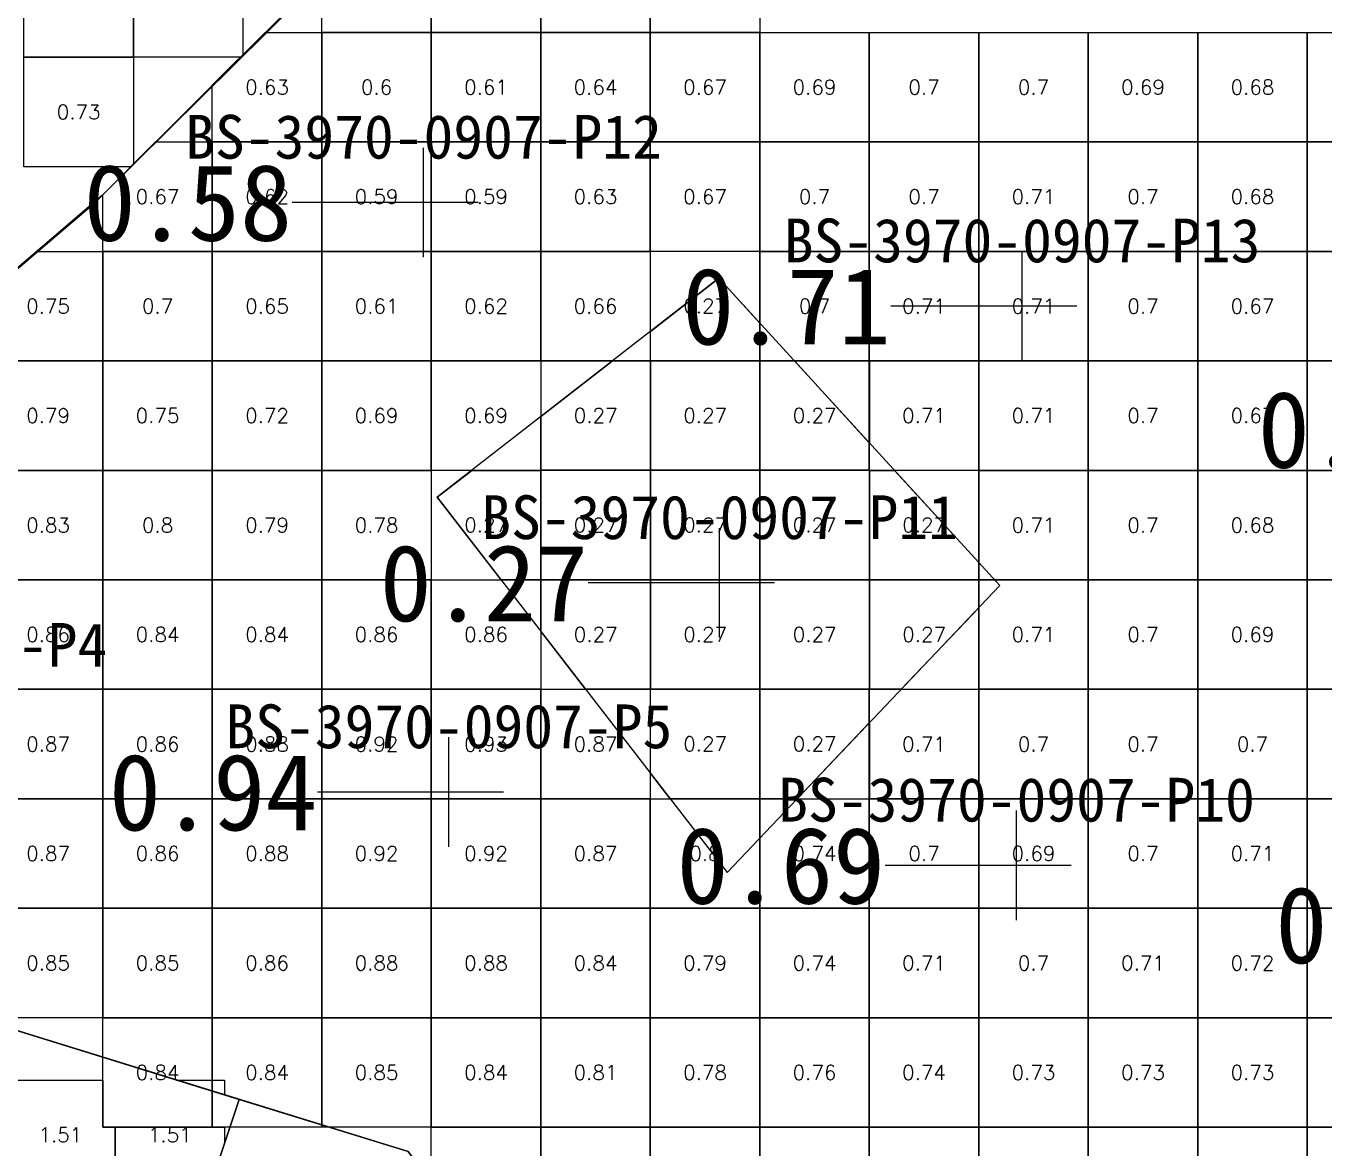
# Model space of a CAD drawing. Header units: inches. Extents: x 469759 to 470079, y 4349683 to 4349873.
# Drawn here: x 469935.98 to 469947.84, y 4349731.18 to 4349741.43 of the extents above; entities that cross this region are included whole.
import ezdxf
from ezdxf.enums import TextEntityAlignment as Align

# ---------------------------------------------------------------- set-up
doc = ezdxf.new("R2010")
doc.units = ezdxf.units.IN
doc.header["$MEASUREMENT"] = 0
for name, color, linetype, lineweight in [('0.500-1.000', 7, 'Continuous', 0), ('1.000-1.500', 7, 'Continuous', 0), ('1.500-3.000', 7, 'Continuous', 0), ('孔口文字', 7, 'Continuous', 0), ('点', 7, 'Continuous', 0), ('爆区方格网', 7, 'Continuous', 0), ('线条', 7, 'Continuous', 0), ('钻孔', 7, 'Continuous', 0)]:
    doc.layers.add(name, color=color, linetype=linetype, lineweight=lineweight)
doc.styles.add('3dmine_textStyle_1', font='txt.shx', dxfattribs={"height": 1, "bigfont": 'gbcbig.shx'})
doc.styles.add('3dmine_textStyle_3', font='SimSun.ttf', dxfattribs={"height": 1})

msp = doc.modelspace()

# ---------------------------------------------------------------- hatches: boundary and pattern name
at = {"layer": '钻孔', "linetype": 'Continuous', "lineweight": 0, "true_color": 0x00ffff, "extrusion": (0, 1, 0)}
for points in [[(-469940.613, 3959.559), (-469939.613, 3959.559), (-469939.613, 3971.559), (-469940.613, 3971.559)], [(-469946.08, 3959.561), (-469945.08, 3959.561), (-469945.08, 3971.561), (-469946.08, 3971.561)], [(-469940.844, 3960.356), (-469939.844, 3960.356), (-469939.844, 3971.356), (-469940.844, 3971.356)], [(-469946.029, 3959.531), (-469945.029, 3959.531), (-469945.029, 3971.531), (-469946.029, 3971.531)]]:
    msp.add_hatch(color=4, dxfattribs=at).paths.add_polyline_path(points, flags=0)
at = {"layer": '钻孔', "linetype": 'Continuous', "lineweight": 0, "true_color": 0x808080, "extrusion": (0, 1, 0)}
msp.add_hatch(color=8, dxfattribs=at).paths.add_polyline_path([(-469943.317, 3959.551), (-469942.317, 3959.551), (-469942.317, 3971.551), (-469943.317, 3971.551)], flags=0)

# ---------------------------------------------------------------- linework, layer by layer
at = {"layer": '0.500-1.000', "color": 4, "linetype": 'Continuous', "lineweight": 0, "true_color": 0x00ffff}
for points in [[(469939.684, 4349742.861), (469936.684, 4349739.891), (469934.683, 4349738.179), (469931.996, 4349735.492), (469931.684, 4349735.18), (469925.962, 4349733.145), (469922.962, 4349736.145), (469925.874, 4349738.479), (469926.705, 4349739.699), (469927.738, 4349741.214), (469927.588, 4349745.496), (469930.554, 4349743.449), (469935.352, 4349743.564), (469938.275, 4349745.818), (469939.684, 4349742.861)], [(469948.352, 4349719.25), (469946.493, 4349719.739), (469945.018, 4349720.128), (469946.928, 4349723.214), (469947.006, 4349723.341), (469946.95, 4349723.394), (469945.311, 4349724.961), (469941.381, 4349728.564), (469940.505, 4349729.752), (469939.473, 4349731.151), (469936.853, 4349731.96), (469935.078, 4349732.508), (469931.842, 4349732.619), (469931.683, 4349735.179), (469934.683, 4349738.179), (469935.697, 4349739.041), (469936.613, 4349739.82), (469939.613, 4349742.82), (469941.158, 4349743.706), (469942.755, 4349741.707)], [(469942.309, 4349739.128), (469939.738, 4349737.128), (469942.385, 4349733.701), (469944.877, 4349736.321), (469942.309, 4349739.128)]]:
    msp.add_lwpolyline(points, dxfattribs=at)
at = {"layer": '1.000-1.500', "color": 1, "linetype": 'Continuous', "lineweight": 0, "true_color": 0xff0000}
msp.add_lwpolyline([(469939.473, 4349731.151), (469941.381, 4349728.564), (469943.197, 4349726.899), (469940.724, 4349724.454), (469939.448, 4349725.763), (469936.323, 4349726.803), (469937.928, 4349731.628), (469939.473, 4349731.151)], dxfattribs=at)
at = {"layer": '1.500-3.000', "color": 1, "linetype": 'Continuous', "lineweight": 0, "true_color": 0xff0000}
msp.add_lwpolyline([(469935.078, 4349732.508), (469937.928, 4349731.628), (469936.323, 4349726.803), (469934.995, 4349727.245), (469932.001, 4349730.059), (469931.842, 4349732.619), (469935.078, 4349732.508)], dxfattribs=at)
at = {"layer": '点', "color": 138, "linetype": 'Continuous', "lineweight": 0, "true_color": 0x004c4c}
for points, elevation in [([(469939.613, 4349739.32), (469939.613, 4349740.32)], 3971.559), ([(469940.113, 4349739.82), (469939.113, 4349739.82)], 3971.559), ([(469945.08, 4349738.373), (469945.08, 4349739.373)], 3971.561), ([(469945.58, 4349738.873), (469944.58, 4349738.873)], 3971.561), ([(469942.317, 4349735.845), (469942.317, 4349736.845)], 3971.551), ([(469942.817, 4349736.345), (469941.817, 4349736.345)], 3971.551), ([(469939.844, 4349733.935), (469939.844, 4349734.935)], 3971.356), ([(469940.344, 4349734.435), (469939.344, 4349734.435)], 3971.356), ([(469945.029, 4349733.265), (469945.029, 4349734.265)], 3971.531), ([(469945.529, 4349733.765), (469944.529, 4349733.765)], 3971.531)]:
    msp.add_lwpolyline(points, dxfattribs=dict(at, elevation=elevation))
at = {"layer": '爆区方格网', "color": 4, "linetype": 'Continuous', "lineweight": 0, "true_color": 0x00ffff}
for points, elevation in [([(469939.684, 4349741.373), (469938.684, 4349741.373), (469938.684, 4349741.891), (469939.166, 4349742.373), (469939.684, 4349742.373), (469939.684, 4349741.373)], 3971.438), ([(469940.684, 4349741.373), (469939.684, 4349741.373), (469939.684, 4349742.373), (469940.684, 4349742.373), (469940.684, 4349741.373)], 3971.438), ([(469941.684, 4349741.373), (469940.684, 4349741.373), (469940.684, 4349742.373), (469941.684, 4349742.373), (469941.684, 4349741.373)], 3971.438), ([(469942.684, 4349741.373), (469941.684, 4349741.373), (469941.684, 4349742.373), (469942.684, 4349742.373), (469942.684, 4349741.373)], 3971.438), ([(469936.963, 4349741.146), (469935.963, 4349741.146), (469935.963, 4349742.146), (469936.963, 4349742.146), (469936.963, 4349741.146)], 3971.754), ([(469937.963, 4349741.157), (469937.951, 4349741.146), (469936.963, 4349741.146), (469936.963, 4349742.146), (469937.963, 4349742.146), (469937.963, 4349741.157)], 3971.754), ([(469938.684, 4349740.373), (469937.684, 4349740.373), (469937.684, 4349740.891), (469938.166, 4349741.373), (469938.684, 4349741.373), (469938.684, 4349740.373)], 3971.438), ([(469939.684, 4349740.373), (469938.684, 4349740.373), (469938.684, 4349741.373), (469939.684, 4349741.373), (469939.684, 4349740.373)], 3971.438), ([(469940.684, 4349740.373), (469939.684, 4349740.373), (469939.684, 4349741.373), (469940.684, 4349741.373), (469940.684, 4349740.373)], 3971.438), ([(469941.684, 4349740.373), (469940.684, 4349740.373), (469940.684, 4349741.373), (469941.684, 4349741.373), (469941.684, 4349740.373)], 3971.438), ([(469942.684, 4349740.373), (469941.684, 4349740.373), (469941.684, 4349741.373), (469942.684, 4349741.373), (469942.684, 4349740.373)], 3971.438), ([(469943.684, 4349740.373), (469942.684, 4349740.373), (469942.684, 4349741.373), (469943.684, 4349741.373), (469943.684, 4349740.373)], 3971.438), ([(469944.684, 4349740.373), (469943.684, 4349740.373), (469943.684, 4349741.373), (469944.684, 4349741.373), (469944.684, 4349740.373)], 3971.438), ([(469945.684, 4349740.373), (469944.684, 4349740.373), (469944.684, 4349741.373), (469945.684, 4349741.373), (469945.684, 4349740.373)], 3971.438), ([(469946.684, 4349740.373), (469945.684, 4349740.373), (469945.684, 4349741.373), (469946.684, 4349741.373), (469946.684, 4349740.373)], 3971.438), ([(469947.684, 4349740.373), (469946.684, 4349740.373), (469946.684, 4349741.373), (469947.684, 4349741.373), (469947.684, 4349740.373)], 3971.438), ([(469948.684, 4349740.373), (469947.684, 4349740.373), (469947.684, 4349741.373), (469948.684, 4349741.373), (469948.684, 4349740.373)], 3971.438), ([(469936.963, 4349740.167), (469936.941, 4349740.146), (469935.963, 4349740.146), (469935.963, 4349741.146), (469936.963, 4349741.146), (469936.963, 4349740.167)], 3971.754), ([(469937.684, 4349739.373), (469936.684, 4349739.373), (469936.684, 4349739.891), (469937.166, 4349740.373), (469937.684, 4349740.373), (469937.684, 4349739.373)], 3971.438), ([(469938.684, 4349739.373), (469937.684, 4349739.373), (469937.684, 4349740.373), (469938.684, 4349740.373), (469938.684, 4349739.373)], 3971.438), ([(469939.684, 4349739.373), (469938.684, 4349739.373), (469938.684, 4349740.373), (469939.684, 4349740.373), (469939.684, 4349739.373)], 3971.438), ([(469940.684, 4349739.373), (469939.684, 4349739.373), (469939.684, 4349740.373), (469940.684, 4349740.373), (469940.684, 4349739.373)], 3971.438), ([(469941.684, 4349739.373), (469940.684, 4349739.373), (469940.684, 4349740.373), (469941.684, 4349740.373), (469941.684, 4349739.373)], 3971.438), ([(469942.684, 4349739.373), (469941.684, 4349739.373), (469941.684, 4349740.373), (469942.684, 4349740.373), (469942.684, 4349739.373)], 3971.438), ([(469943.684, 4349739.373), (469942.684, 4349739.373), (469942.684, 4349740.373), (469943.684, 4349740.373), (469943.684, 4349739.373)], 3971.438), ([(469944.684, 4349739.373), (469943.684, 4349739.373), (469943.684, 4349740.373), (469944.684, 4349740.373), (469944.684, 4349739.373)], 3971.438), ([(469945.684, 4349739.373), (469944.684, 4349739.373), (469944.684, 4349740.373), (469945.684, 4349740.373), (469945.684, 4349739.373)], 3971.438), ([(469946.684, 4349739.373), (469945.684, 4349739.373), (469945.684, 4349740.373), (469946.684, 4349740.373), (469946.684, 4349739.373)], 3971.438), ([(469947.684, 4349739.373), (469946.684, 4349739.373), (469946.684, 4349740.373), (469947.684, 4349740.373), (469947.684, 4349739.373)], 3971.438), ([(469948.684, 4349739.373), (469947.684, 4349739.373), (469947.684, 4349740.373), (469948.684, 4349740.373), (469948.684, 4349739.373)], 3971.438), ([(469936.684, 4349738.373), (469935.684, 4349738.373), (469935.684, 4349739.03), (469935.697, 4349739.041), (469936.087, 4349739.373), (469936.684, 4349739.373), (469936.684, 4349738.373)], 3971.438), ([(469937.684, 4349738.373), (469936.684, 4349738.373), (469936.684, 4349739.373), (469937.684, 4349739.373), (469937.684, 4349738.373)], 3971.438), ([(469938.684, 4349738.373), (469937.684, 4349738.373), (469937.684, 4349739.373), (469938.684, 4349739.373), (469938.684, 4349738.373)], 3971.438), ([(469939.684, 4349738.373), (469938.684, 4349738.373), (469938.684, 4349739.373), (469939.684, 4349739.373), (469939.684, 4349738.373)], 3971.438), ([(469940.684, 4349738.373), (469939.684, 4349738.373), (469939.684, 4349739.373), (469940.684, 4349739.373), (469940.684, 4349738.373)], 3971.438), ([(469941.684, 4349738.373), (469940.684, 4349738.373), (469940.684, 4349739.373), (469941.684, 4349739.373), (469941.684, 4349738.373)], 3971.438), ([(469942.685, 4349738.717), (469942.684, 4349738.718), (469942.684, 4349738.374), (469941.685, 4349738.374), (469941.685, 4349738.642), (469942.309, 4349739.128), (469942.684, 4349738.718), (469942.684, 4349739.373), (469942.685, 4349739.373), (469942.685, 4349738.717)], 3971.551), ([(469943.684, 4349738.373), (469942.684, 4349738.373), (469942.684, 4349739.373), (469943.684, 4349739.373), (469943.684, 4349738.373)], 3971.438), ([(469944.684, 4349738.373), (469943.684, 4349738.373), (469943.684, 4349739.373), (469944.684, 4349739.373), (469944.684, 4349738.373)], 3971.438), ([(469945.684, 4349738.373), (469944.684, 4349738.373), (469944.684, 4349739.373), (469945.684, 4349739.373), (469945.684, 4349738.373)], 3971.438), ([(469946.684, 4349738.373), (469945.684, 4349738.373), (469945.684, 4349739.373), (469946.684, 4349739.373), (469946.684, 4349738.373)], 3971.438), ([(469947.684, 4349738.373), (469946.684, 4349738.373), (469946.684, 4349739.373), (469947.684, 4349739.373), (469947.684, 4349738.373)], 3971.438), ([(469948.684, 4349738.373), (469947.684, 4349738.373), (469947.684, 4349739.373), (469948.684, 4349739.373), (469948.684, 4349738.373)], 3971.438), ([(469936.684, 4349737.373), (469935.684, 4349737.373), (469935.684, 4349738.373), (469936.684, 4349738.373), (469936.684, 4349737.373)], 3971.438), ([(469937.684, 4349737.373), (469936.684, 4349737.373), (469936.684, 4349738.373), (469937.684, 4349738.373), (469937.684, 4349737.373)], 3971.438), ([(469938.684, 4349737.373), (469937.684, 4349737.373), (469937.684, 4349738.373), (469938.684, 4349738.373), (469938.684, 4349737.373)], 3971.438), ([(469939.684, 4349737.373), (469938.684, 4349737.373), (469938.684, 4349738.373), (469939.684, 4349738.373), (469939.684, 4349737.373)], 3971.438), ([(469940.684, 4349737.373), (469939.684, 4349737.373), (469939.684, 4349738.373), (469940.684, 4349738.373), (469940.684, 4349737.373)], 3971.438), ([(469941.685, 4349737.374), (469940.685, 4349737.374), (469940.685, 4349737.864), (469941.338, 4349738.373), (469940.685, 4349738.373), (469940.685, 4349738.374), (469941.339, 4349738.374), (469941.338, 4349738.373), (469941.684, 4349738.373), (469941.684, 4349738.374), (469941.685, 4349738.374), (469941.685, 4349737.374)], 3971.551), ([(469942.684, 4349738.373), (469942.685, 4349738.373), (469942.685, 4349737.374), (469941.685, 4349737.374), (469941.685, 4349738.374), (469942.684, 4349738.374), (469942.684, 4349738.373)], 3971.551), ([(469943.684, 4349738.373), (469943.685, 4349738.373), (469943.685, 4349737.624), (469943.684, 4349737.625), (469943.684, 4349737.374), (469942.685, 4349737.374), (469942.685, 4349738.373), (469943, 4349738.373), (469943.684, 4349737.625), (469943.684, 4349738.373), (469943, 4349738.373), (469942.999, 4349738.374), (469943.684, 4349738.374), (469943.684, 4349738.373)], 3971.551), ([(469944.684, 4349737.373), (469943.684, 4349737.373), (469943.684, 4349738.373), (469944.684, 4349738.373), (469944.684, 4349737.373)], 3971.438), ([(469945.684, 4349737.373), (469944.684, 4349737.373), (469944.684, 4349738.373), (469945.684, 4349738.373), (469945.684, 4349737.373)], 3971.438), ([(469946.684, 4349737.373), (469945.684, 4349737.373), (469945.684, 4349738.373), (469946.684, 4349738.373), (469946.684, 4349737.373)], 3971.438), ([(469947.684, 4349737.373), (469946.684, 4349737.373), (469946.684, 4349738.373), (469947.684, 4349738.373), (469947.684, 4349737.373)], 3971.438), ([(469948.684, 4349737.373), (469947.684, 4349737.373), (469947.684, 4349738.373), (469948.684, 4349738.373), (469948.684, 4349737.373)], 3971.438), ([(469936.684, 4349736.373), (469935.684, 4349736.373), (469935.684, 4349737.373), (469936.684, 4349737.373), (469936.684, 4349736.373)], 3971.438), ([(469937.684, 4349736.373), (469936.684, 4349736.373), (469936.684, 4349737.373), (469937.684, 4349737.373), (469937.684, 4349736.373)], 3971.438), ([(469938.684, 4349736.373), (469937.684, 4349736.373), (469937.684, 4349737.373), (469938.684, 4349737.373), (469938.684, 4349736.373)], 3971.438), ([(469939.684, 4349736.373), (469938.684, 4349736.373), (469938.684, 4349737.373), (469939.684, 4349737.373), (469939.684, 4349736.373)], 3971.438), ([(469940.685, 4349736.374), (469940.321, 4349736.374), (469939.738, 4349737.128), (469940.053, 4349737.373), (469939.685, 4349737.373), (469939.685, 4349737.374), (469940.054, 4349737.374), (469940.053, 4349737.373), (469940.684, 4349737.373), (469940.684, 4349737.374), (469940.685, 4349737.374), (469940.685, 4349736.374)], 3971.551), ([(469941.685, 4349736.374), (469940.685, 4349736.374), (469940.685, 4349737.374), (469941.685, 4349737.374), (469941.685, 4349736.374)], 3971.551), ([(469942.685, 4349736.374), (469941.685, 4349736.374), (469941.685, 4349737.374), (469942.685, 4349737.374), (469942.685, 4349736.374)], 3971.551), ([(469943.684, 4349737.373), (469943.685, 4349737.373), (469943.685, 4349736.374), (469942.685, 4349736.374), (469942.685, 4349737.374), (469943.684, 4349737.374), (469943.684, 4349737.373)], 3971.551), ([(469944.684, 4349737.373), (469944.685, 4349737.373), (469944.685, 4349736.531), (469944.684, 4349736.532), (469944.684, 4349736.374), (469943.685, 4349736.374), (469943.685, 4349737.373), (469943.915, 4349737.373), (469944.684, 4349736.532), (469944.684, 4349737.373), (469943.915, 4349737.373), (469943.914, 4349737.374), (469944.684, 4349737.374), (469944.684, 4349737.373)], 3971.551), ([(469945.684, 4349736.373), (469944.684, 4349736.373), (469944.684, 4349737.373), (469945.684, 4349737.373), (469945.684, 4349736.373)], 3971.438), ([(469946.684, 4349736.373), (469945.684, 4349736.373), (469945.684, 4349737.373), (469946.684, 4349737.373), (469946.684, 4349736.373)], 3971.438), ([(469947.684, 4349736.373), (469946.684, 4349736.373), (469946.684, 4349737.373), (469947.684, 4349737.373), (469947.684, 4349736.373)], 3971.438), ([(469948.684, 4349736.373), (469947.684, 4349736.373), (469947.684, 4349737.373), (469948.684, 4349737.373), (469948.684, 4349736.373)], 3971.438), ([(469936.684, 4349735.373), (469935.684, 4349735.373), (469935.684, 4349736.373), (469936.684, 4349736.373), (469936.684, 4349735.373)], 3971.438), ([(469937.684, 4349735.373), (469936.684, 4349735.373), (469936.684, 4349736.373), (469937.684, 4349736.373), (469937.684, 4349735.373)], 3971.438), ([(469938.684, 4349735.373), (469937.684, 4349735.373), (469937.684, 4349736.373), (469938.684, 4349736.373), (469938.684, 4349735.373)], 3971.438), ([(469939.684, 4349735.373), (469938.684, 4349735.373), (469938.684, 4349736.373), (469939.684, 4349736.373), (469939.684, 4349735.373)], 3971.438), ([(469940.684, 4349735.373), (469939.684, 4349735.373), (469939.684, 4349736.373), (469940.684, 4349736.373), (469940.684, 4349735.373)], 3971.438), ([(469941.685, 4349735.374), (469941.093, 4349735.374), (469940.685, 4349735.903), (469940.685, 4349736.374), (469941.685, 4349736.374), (469941.685, 4349735.374)], 3971.551), ([(469942.685, 4349735.374), (469941.685, 4349735.374), (469941.685, 4349736.374), (469942.685, 4349736.374), (469942.685, 4349735.374)], 3971.551), ([(469943.685, 4349735.374), (469942.685, 4349735.374), (469942.685, 4349736.374), (469943.685, 4349736.374), (469943.685, 4349735.374)], 3971.551), ([(469944.684, 4349736.373), (469944.684, 4349736.117), (469944.685, 4349736.118), (469944.685, 4349735.374), (469944.684, 4349735.374), (469944.684, 4349736.117), (469943.976, 4349735.374), (469943.685, 4349735.374), (469943.685, 4349736.374), (469944.684, 4349736.374), (469944.684, 4349736.373)], 3971.551), ([(469945.684, 4349735.373), (469944.684, 4349735.373), (469944.684, 4349736.373), (469945.684, 4349736.373), (469945.684, 4349735.373)], 3971.438), ([(469946.684, 4349735.373), (469945.684, 4349735.373), (469945.684, 4349736.373), (469946.684, 4349736.373), (469946.684, 4349735.373)], 3971.438), ([(469947.684, 4349735.373), (469946.684, 4349735.373), (469946.684, 4349736.373), (469947.684, 4349736.373), (469947.684, 4349735.373)], 3971.438), ([(469948.684, 4349735.373), (469947.684, 4349735.373), (469947.684, 4349736.373), (469948.684, 4349736.373), (469948.684, 4349735.373)], 3971.438), ([(469936.684, 4349734.373), (469935.684, 4349734.373), (469935.684, 4349735.373), (469936.684, 4349735.373), (469936.684, 4349734.373)], 3971.438), ([(469937.684, 4349734.373), (469936.684, 4349734.373), (469936.684, 4349735.373), (469937.684, 4349735.373), (469937.684, 4349734.373)], 3971.438), ([(469938.684, 4349734.373), (469937.684, 4349734.373), (469937.684, 4349735.373), (469938.684, 4349735.373), (469938.684, 4349734.373)], 3971.438), ([(469939.684, 4349734.373), (469938.684, 4349734.373), (469938.684, 4349735.373), (469939.684, 4349735.373), (469939.684, 4349734.373)], 3971.438), ([(469940.684, 4349734.373), (469939.684, 4349734.373), (469939.684, 4349735.373), (469940.684, 4349735.373), (469940.684, 4349734.373)], 3971.438), ([(469941.684, 4349734.373), (469940.684, 4349734.373), (469940.684, 4349735.373), (469941.684, 4349735.373), (469941.684, 4349734.373)], 3971.438), ([(469942.685, 4349734.374), (469941.865, 4349734.374), (469941.685, 4349734.608), (469941.685, 4349735.374), (469942.685, 4349735.374), (469942.685, 4349734.374)], 3971.551), ([(469943.685, 4349735.373), (469943.684, 4349735.373), (469943.684, 4349735.066), (469943.685, 4349735.067), (469943.685, 4349734.374), (469943.684, 4349734.374), (469943.684, 4349735.066), (469943.025, 4349734.374), (469942.685, 4349734.374), (469942.685, 4349735.374), (469943.685, 4349735.374), (469943.685, 4349735.373)], 3971.551), ([(469944.684, 4349734.373), (469943.684, 4349734.373), (469943.684, 4349735.373), (469944.684, 4349735.373), (469944.684, 4349734.373)], 3971.438), ([(469945.684, 4349734.373), (469944.684, 4349734.373), (469944.684, 4349735.373), (469945.684, 4349735.373), (469945.684, 4349734.373)], 3971.438), ([(469946.684, 4349734.373), (469945.684, 4349734.373), (469945.684, 4349735.373), (469946.684, 4349735.373), (469946.684, 4349734.373)], 3971.438), ([(469947.684, 4349734.373), (469946.684, 4349734.373), (469946.684, 4349735.373), (469947.684, 4349735.373), (469947.684, 4349734.373)], 3971.438), ([(469948.684, 4349734.373), (469947.684, 4349734.373), (469947.684, 4349735.373), (469948.684, 4349735.373), (469948.684, 4349734.373)], 3971.438), ([(469936.684, 4349733.373), (469935.684, 4349733.373), (469935.684, 4349734.373), (469936.684, 4349734.373), (469936.684, 4349733.373)], 3971.438), ([(469937.684, 4349733.373), (469936.684, 4349733.373), (469936.684, 4349734.373), (469937.684, 4349734.373), (469937.684, 4349733.373)], 3971.438), ([(469938.684, 4349733.373), (469937.684, 4349733.373), (469937.684, 4349734.373), (469938.684, 4349734.373), (469938.684, 4349733.373)], 3971.438), ([(469939.684, 4349733.373), (469938.684, 4349733.373), (469938.684, 4349734.373), (469939.684, 4349734.373), (469939.684, 4349733.373)], 3971.438), ([(469940.684, 4349733.373), (469939.684, 4349733.373), (469939.684, 4349734.373), (469940.684, 4349734.373), (469940.684, 4349733.373)], 3971.438), ([(469941.684, 4349733.373), (469940.684, 4349733.373), (469940.684, 4349734.373), (469941.684, 4349734.373), (469941.684, 4349733.373)], 3971.438), ([(469942.684, 4349733.373), (469941.684, 4349733.373), (469941.684, 4349734.373), (469942.684, 4349734.373), (469942.684, 4349733.373)], 3971.438), ([(469943.684, 4349733.373), (469942.684, 4349733.373), (469942.684, 4349734.373), (469943.684, 4349734.373), (469943.684, 4349733.373)], 3971.438), ([(469944.684, 4349733.373), (469943.684, 4349733.373), (469943.684, 4349734.373), (469944.684, 4349734.373), (469944.684, 4349733.373)], 3971.438), ([(469945.684, 4349733.373), (469944.684, 4349733.373), (469944.684, 4349734.373), (469945.684, 4349734.373), (469945.684, 4349733.373)], 3971.438), ([(469946.684, 4349733.373), (469945.684, 4349733.373), (469945.684, 4349734.373), (469946.684, 4349734.373), (469946.684, 4349733.373)], 3971.438), ([(469947.684, 4349733.373), (469946.684, 4349733.373), (469946.684, 4349734.373), (469947.684, 4349734.373), (469947.684, 4349733.373)], 3971.438), ([(469948.684, 4349733.373), (469947.684, 4349733.373), (469947.684, 4349734.373), (469948.684, 4349734.373), (469948.684, 4349733.373)], 3971.438), ([(469936.684, 4349732.373), (469935.684, 4349732.373), (469935.684, 4349733.373), (469936.684, 4349733.373), (469936.684, 4349732.373)], 3971.438), ([(469937.684, 4349732.373), (469936.684, 4349732.373), (469936.684, 4349733.373), (469937.684, 4349733.373), (469937.684, 4349732.373)], 3971.438), ([(469938.684, 4349732.373), (469937.684, 4349732.373), (469937.684, 4349733.373), (469938.684, 4349733.373), (469938.684, 4349732.373)], 3971.438), ([(469939.684, 4349732.373), (469938.684, 4349732.373), (469938.684, 4349733.373), (469939.684, 4349733.373), (469939.684, 4349732.373)], 3971.438), ([(469940.684, 4349732.373), (469939.684, 4349732.373), (469939.684, 4349733.373), (469940.684, 4349733.373), (469940.684, 4349732.373)], 3971.438), ([(469941.684, 4349732.373), (469940.684, 4349732.373), (469940.684, 4349733.373), (469941.684, 4349733.373), (469941.684, 4349732.373)], 3971.438), ([(469942.684, 4349732.373), (469941.684, 4349732.373), (469941.684, 4349733.373), (469942.684, 4349733.373), (469942.684, 4349732.373)], 3971.438), ([(469943.684, 4349732.373), (469942.684, 4349732.373), (469942.684, 4349733.373), (469943.684, 4349733.373), (469943.684, 4349732.373)], 3971.438), ([(469944.684, 4349732.373), (469943.684, 4349732.373), (469943.684, 4349733.373), (469944.684, 4349733.373), (469944.684, 4349732.373)], 3971.438), ([(469945.684, 4349732.373), (469944.684, 4349732.373), (469944.684, 4349733.373), (469945.684, 4349733.373), (469945.684, 4349732.373)], 3971.438), ([(469946.684, 4349732.373), (469945.684, 4349732.373), (469945.684, 4349733.373), (469946.684, 4349733.373), (469946.684, 4349732.373)], 3971.438), ([(469947.684, 4349732.373), (469946.684, 4349732.373), (469946.684, 4349733.373), (469947.684, 4349733.373), (469947.684, 4349732.373)], 3971.438), ([(469948.684, 4349732.373), (469947.684, 4349732.373), (469947.684, 4349733.373), (469948.684, 4349733.373), (469948.684, 4349732.373)], 3971.438), ([(469937.684, 4349731.373), (469936.684, 4349731.373), (469936.684, 4349732.373), (469937.684, 4349732.373), (469937.684, 4349731.373)], 3971.438), ([(469938.684, 4349731.373), (469937.684, 4349731.373), (469937.684, 4349732.373), (469938.684, 4349732.373), (469938.684, 4349731.373)], 3971.438), ([(469939.684, 4349731.373), (469938.684, 4349731.373), (469938.684, 4349732.373), (469939.684, 4349732.373), (469939.684, 4349731.373)], 3971.438), ([(469940.684, 4349731.373), (469939.684, 4349731.373), (469939.684, 4349732.373), (469940.684, 4349732.373), (469940.684, 4349731.373)], 3971.438), ([(469941.684, 4349731.373), (469940.684, 4349731.373), (469940.684, 4349732.373), (469941.684, 4349732.373), (469941.684, 4349731.373)], 3971.438), ([(469942.684, 4349731.373), (469941.684, 4349731.373), (469941.684, 4349732.373), (469942.684, 4349732.373), (469942.684, 4349731.373)], 3971.438), ([(469943.684, 4349731.373), (469942.684, 4349731.373), (469942.684, 4349732.373), (469943.684, 4349732.373), (469943.684, 4349731.373)], 3971.438), ([(469944.684, 4349731.373), (469943.684, 4349731.373), (469943.684, 4349732.373), (469944.684, 4349732.373), (469944.684, 4349731.373)], 3971.438), ([(469945.684, 4349731.373), (469944.684, 4349731.373), (469944.684, 4349732.373), (469945.684, 4349732.373), (469945.684, 4349731.373)], 3971.438), ([(469946.684, 4349731.373), (469945.684, 4349731.373), (469945.684, 4349732.373), (469946.684, 4349732.373), (469946.684, 4349731.373)], 3971.438), ([(469947.684, 4349731.373), (469946.684, 4349731.373), (469946.684, 4349732.373), (469947.684, 4349732.373), (469947.684, 4349731.373)], 3971.438), ([(469948.684, 4349731.373), (469947.684, 4349731.373), (469947.684, 4349732.373), (469948.684, 4349732.373), (469948.684, 4349731.373)], 3971.438), ([(469940.684, 4349730.373), (469939.684, 4349730.373), (469939.684, 4349731.373), (469940.684, 4349731.373), (469940.684, 4349730.373)], 3971.438), ([(469941.684, 4349730.373), (469940.684, 4349730.373), (469940.684, 4349731.373), (469941.684, 4349731.373), (469941.684, 4349730.373)], 3971.438), ([(469942.684, 4349730.373), (469941.684, 4349730.373), (469941.684, 4349731.373), (469942.684, 4349731.373), (469942.684, 4349730.373)], 3971.438), ([(469943.684, 4349730.373), (469942.684, 4349730.373), (469942.684, 4349731.373), (469943.684, 4349731.373), (469943.684, 4349730.373)], 3971.438), ([(469944.684, 4349730.373), (469943.684, 4349730.373), (469943.684, 4349731.373), (469944.684, 4349731.373), (469944.684, 4349730.373)], 3971.438), ([(469945.684, 4349730.373), (469944.684, 4349730.373), (469944.684, 4349731.373), (469945.684, 4349731.373), (469945.684, 4349730.373)], 3971.438), ([(469946.684, 4349730.373), (469945.684, 4349730.373), (469945.684, 4349731.373), (469946.684, 4349731.373), (469946.684, 4349730.373)], 3971.438), ([(469947.684, 4349730.373), (469946.684, 4349730.373), (469946.684, 4349731.373), (469947.684, 4349731.373), (469947.684, 4349730.373)], 3971.438), ([(469948.684, 4349730.373), (469947.684, 4349730.373), (469947.684, 4349731.373), (469948.684, 4349731.373), (469948.684, 4349730.373)], 3971.438)]:
    msp.add_lwpolyline(points, dxfattribs=dict(at, elevation=elevation))
at = {"layer": '爆区方格网', "color": 1, "linetype": 'Continuous', "lineweight": 0, "true_color": 0xff0000, "elevation": 3971.457}
for points in [[(469936.684, 4349731.373), (469936.796, 4349731.373), (469936.796, 4349730.804), (469935.796, 4349730.804), (469935.796, 4349731.804), (469936.684, 4349731.804), (469936.684, 4349731.373)], [(469937.796, 4349731.669), (469937.358, 4349731.804), (469937.796, 4349731.804), (469937.796, 4349731.669)], [(469937.796, 4349731.23), (469937.654, 4349730.804), (469936.796, 4349730.804), (469936.796, 4349731.373), (469937.796, 4349731.373), (469937.796, 4349731.23)]]:
    msp.add_lwpolyline(points, dxfattribs=at)
at = {"layer": '线条', "color": 138, "linetype": 'Continuous', "lineweight": 0, "true_color": 0x004c4c}
for points, elevation in [([(469939.613, 4349739.82), (469939.613, 4349739.82), (469939.613, 4349739.82)], 3971.559), ([(469945.08, 4349738.873), (469945.08, 4349738.873), (469945.08, 4349738.873)], 3971.561), ([(469942.317, 4349736.345), (469942.317, 4349736.345), (469942.317, 4349736.345)], 3971.551), ([(469939.844, 4349734.435), (469939.844, 4349734.435), (469939.844, 4349734.435)], 3971.356), ([(469945.029, 4349733.765), (469945.029, 4349733.765), (469945.029, 4349733.765)], 3971.531)]:
    msp.add_lwpolyline(points, dxfattribs=dict(at, elevation=elevation))
at = {"layer": '钻孔', "color": 4, "linetype": 'Continuous', "lineweight": 0, "true_color": 0x00ffff}
for points, elevation in [([(469939.613, 4349739.82), (469938.413, 4349739.82)], 3971.559), ([(469939.613, 4349739.82), (469938.413, 4349739.82)], 3959.559), ([(469945.08, 4349738.873), (469943.88, 4349738.873)], 3971.561), ([(469945.08, 4349738.873), (469943.88, 4349738.873)], 3959.561), ([(469939.844, 4349734.435), (469938.644, 4349734.435)], 3971.356), ([(469939.844, 4349734.435), (469938.644, 4349734.435)], 3960.356), ([(469945.029, 4349733.765), (469943.829, 4349733.765)], 3971.531), ([(469945.029, 4349733.765), (469943.829, 4349733.765)], 3959.531)]:
    msp.add_lwpolyline(points, dxfattribs=dict(at, elevation=elevation))
at = {"layer": '钻孔', "color": 8, "linetype": 'Continuous', "lineweight": 0, "true_color": 0x808080}
for elevation in [3971.551, 3959.551]:
    msp.add_lwpolyline([(469942.317, 4349736.345), (469941.117, 4349736.345)], dxfattribs=dict(at, elevation=elevation))

# ---------------------------------------------------------------- texts
at = {"color": 4, "linetype": 'Continuous', "lineweight": 0, "true_color": 0x00ffff, "style": '3dmine_textStyle_1'}
for s, p in [('0.63', (469938.184, 4349740.873, 3971.438)), ('0.6', (469939.184, 4349740.873, 3971.438)), ('0.61', (469940.184, 4349740.873, 3971.438)), ('0.64', (469941.184, 4349740.873, 3971.438)), ('0.67', (469942.184, 4349740.873, 3971.438)), ('0.69', (469943.184, 4349740.873, 3971.438)), ('0.7', (469944.184, 4349740.873, 3971.438)), ('0.7', (469945.184, 4349740.873, 3971.438)), ('0.69', (469946.184, 4349740.873, 3971.438)), ('0.68', (469947.184, 4349740.873, 3971.438)), ('0.73', (469936.463, 4349740.646, 3971.754)), ('0.67', (469937.184, 4349739.873, 3971.438)), ('0.62', (469938.184, 4349739.873, 3971.438)), ('0.59', (469939.184, 4349739.873, 3971.438)), ('0.59', (469940.184, 4349739.873, 3971.438)), ('0.63', (469941.184, 4349739.873, 3971.438)), ('0.67', (469942.184, 4349739.873, 3971.438)), ('0.7', (469943.184, 4349739.873, 3971.438)), ('0.7', (469944.184, 4349739.873, 3971.438)), ('0.71', (469945.184, 4349739.873, 3971.438)), ('0.7', (469946.184, 4349739.873, 3971.438)), ('0.68', (469947.184, 4349739.873, 3971.438)), ('0.75', (469936.184, 4349738.873, 3971.438)), ('0.7', (469937.184, 4349738.873, 3971.438)), ('0.65', (469938.184, 4349738.873, 3971.438)), ('0.61', (469939.184, 4349738.873, 3971.438)), ('0.62', (469940.184, 4349738.873, 3971.438)), ('0.66', (469941.184, 4349738.873, 3971.438)), ('0.27', (469942.185, 4349738.874, 3971.551)), ('0.7', (469943.184, 4349738.873, 3971.438)), ('0.71', (469944.184, 4349738.873, 3971.438)), ('0.71', (469945.184, 4349738.873, 3971.438)), ('0.7', (469946.184, 4349738.873, 3971.438)), ('0.67', (469947.184, 4349738.873, 3971.438)), ('0.79', (469936.184, 4349737.873, 3971.438)), ('0.75', (469937.184, 4349737.873, 3971.438)), ('0.72', (469938.184, 4349737.873, 3971.438)), ('0.69', (469939.184, 4349737.873, 3971.438)), ('0.69', (469940.184, 4349737.873, 3971.438)), ('0.27', (469941.185, 4349737.874, 3971.551)), ('0.27', (469942.185, 4349737.874, 3971.551)), ('0.27', (469943.185, 4349737.874, 3971.551)), ('0.71', (469944.184, 4349737.873, 3971.438)), ('0.71', (469945.184, 4349737.873, 3971.438)), ('0.7', (469946.184, 4349737.873, 3971.438)), ('0.67', (469947.184, 4349737.873, 3971.438)), ('0.83', (469936.184, 4349736.873, 3971.438)), ('0.8', (469937.184, 4349736.873, 3971.438)), ('0.79', (469938.184, 4349736.873, 3971.438)), ('0.78', (469939.184, 4349736.873, 3971.438)), ('0.27', (469940.185, 4349736.874, 3971.551)), ('0.27', (469941.185, 4349736.874, 3971.551)), ('0.27', (469942.185, 4349736.874, 3971.551)), ('0.27', (469943.185, 4349736.874, 3971.551)), ('0.27', (469944.185, 4349736.874, 3971.551)), ('0.71', (469945.184, 4349736.873, 3971.438)), ('0.7', (469946.184, 4349736.873, 3971.438)), ('0.68', (469947.184, 4349736.873, 3971.438)), ('0.86', (469936.184, 4349735.873, 3971.438)), ('0.84', (469937.184, 4349735.873, 3971.438)), ('0.84', (469938.184, 4349735.873, 3971.438)), ('0.86', (469939.184, 4349735.873, 3971.438)), ('0.86', (469940.184, 4349735.873, 3971.438)), ('0.27', (469941.185, 4349735.874, 3971.551)), ('0.27', (469942.185, 4349735.874, 3971.551)), ('0.27', (469943.185, 4349735.874, 3971.551)), ('0.27', (469944.185, 4349735.874, 3971.551)), ('0.71', (469945.184, 4349735.873, 3971.438)), ('0.7', (469946.184, 4349735.873, 3971.438)), ('0.69', (469947.184, 4349735.873, 3971.438)), ('0.87', (469936.184, 4349734.873, 3971.438)), ('0.86', (469937.184, 4349734.873, 3971.438)), ('0.88', (469938.184, 4349734.873, 3971.438)), ('0.92', (469939.184, 4349734.873, 3971.438)), ('0.93', (469940.184, 4349734.873, 3971.438)), ('0.87', (469941.184, 4349734.873, 3971.438)), ('0.27', (469942.185, 4349734.874, 3971.551)), ('0.27', (469943.185, 4349734.874, 3971.551)), ('0.71', (469944.184, 4349734.873, 3971.438)), ('0.7', (469945.184, 4349734.873, 3971.438)), ('0.7', (469946.184, 4349734.873, 3971.438)), ('0.7', (469947.184, 4349734.873, 3971.438)), ('0.87', (469936.184, 4349733.873, 3971.438)), ('0.86', (469937.184, 4349733.873, 3971.438)), ('0.88', (469938.184, 4349733.873, 3971.438)), ('0.92', (469939.184, 4349733.873, 3971.438)), ('0.92', (469940.184, 4349733.873, 3971.438)), ('0.87', (469941.184, 4349733.873, 3971.438)), ('0.8', (469942.184, 4349733.873, 3971.438)), ('0.74', (469943.184, 4349733.873, 3971.438)), ('0.7', (469944.184, 4349733.873, 3971.438)), ('0.69', (469945.184, 4349733.873, 3971.438)), ('0.7', (469946.184, 4349733.873, 3971.438)), ('0.71', (469947.184, 4349733.873, 3971.438)), ('0.85', (469936.184, 4349732.873, 3971.438)), ('0.85', (469937.184, 4349732.873, 3971.438)), ('0.86', (469938.184, 4349732.873, 3971.438)), ('0.88', (469939.184, 4349732.873, 3971.438)), ('0.88', (469940.184, 4349732.873, 3971.438)), ('0.84', (469941.184, 4349732.873, 3971.438)), ('0.79', (469942.184, 4349732.873, 3971.438)), ('0.74', (469943.184, 4349732.873, 3971.438)), ('0.71', (469944.184, 4349732.873, 3971.438)), ('0.7', (469945.184, 4349732.873, 3971.438)), ('0.71', (469946.184, 4349732.873, 3971.438)), ('0.72', (469947.184, 4349732.873, 3971.438)), ('0.84', (469937.184, 4349731.873, 3971.438)), ('0.84', (469938.184, 4349731.873, 3971.438)), ('0.85', (469939.184, 4349731.873, 3971.438)), ('0.84', (469940.184, 4349731.873, 3971.438)), ('0.81', (469941.184, 4349731.873, 3971.438)), ('0.78', (469942.184, 4349731.873, 3971.438)), ('0.76', (469943.184, 4349731.873, 3971.438)), ('0.74', (469944.184, 4349731.873, 3971.438)), ('0.73', (469945.184, 4349731.873, 3971.438)), ('0.73', (469946.184, 4349731.873, 3971.438)), ('0.73', (469947.184, 4349731.873, 3971.438))]:
    msp.add_text(s, height=0.1333, dxfattribs=at).set_placement(p, align=Align.MIDDLE_CENTER)
at = {"color": 1, "linetype": 'Continuous', "lineweight": 0, "true_color": 0xff0000, "style": '3dmine_textStyle_1'}
for p in [(469936.296, 4349731.304, 3971.457), (469937.296, 4349731.304, 3971.457)]:
    msp.add_text('1.51', height=0.1333, dxfattribs=at).set_placement(p, align=Align.MIDDLE_CENTER)
at = {"layer": '孔口文字', "color": 138, "linetype": 'Continuous', "lineweight": 0, "true_color": 0x004c4c, "style": '3dmine_textStyle_3'}
for s, p in [('BS-3970-0907-P12', (469939.613, 4349740.22, 3971.559)), ('BS-3970-0907-P13', (469945.08, 4349739.273, 3971.561)), ('BS-3970-0907-P11', (469942.317, 4349736.745, 3971.551)), ('BS-3970-0907-P4', (469934.683, 4349735.579, 3971.598)), ('BS-3970-0907-P5', (469939.844, 4349734.835, 3971.356)), ('BS-3970-0907-P10', (469945.029, 4349734.165, 3971.531))]:
    msp.add_text(s, height=0.4, dxfattribs=at).set_placement(p, align=Align.CENTER)
at = {"layer": '钻孔', "color": 4, "linetype": 'Continuous', "lineweight": 0, "true_color": 0x00ffff, "style": '3dmine_textStyle_3'}
for s, p in [('0.58', (469938.413, 4349739.82, 3971.559)), ('0.71', (469943.88, 4349738.873, 3971.561)), ('0.50', (469949.137, 4349737.747, 3971.622)), ('0.94', (469938.644, 4349734.435, 3971.356)), ('0.69', (469943.829, 4349733.765, 3971.531)), ('0.85', (469949.297, 4349733.222, 3971.438))]:
    msp.add_text(s, height=0.7, dxfattribs=at).set_placement(p, align=Align.MIDDLE_RIGHT)
at = {"layer": '钻孔', "color": 8, "linetype": 'Continuous', "lineweight": 0, "true_color": 0x808080, "style": '3dmine_textStyle_3'}
msp.add_text('0.27', height=0.7, dxfattribs=at).set_placement((469941.117, 4349736.345, 3971.551), align=Align.MIDDLE_RIGHT)

doc.saveas('drawing.dxf')
